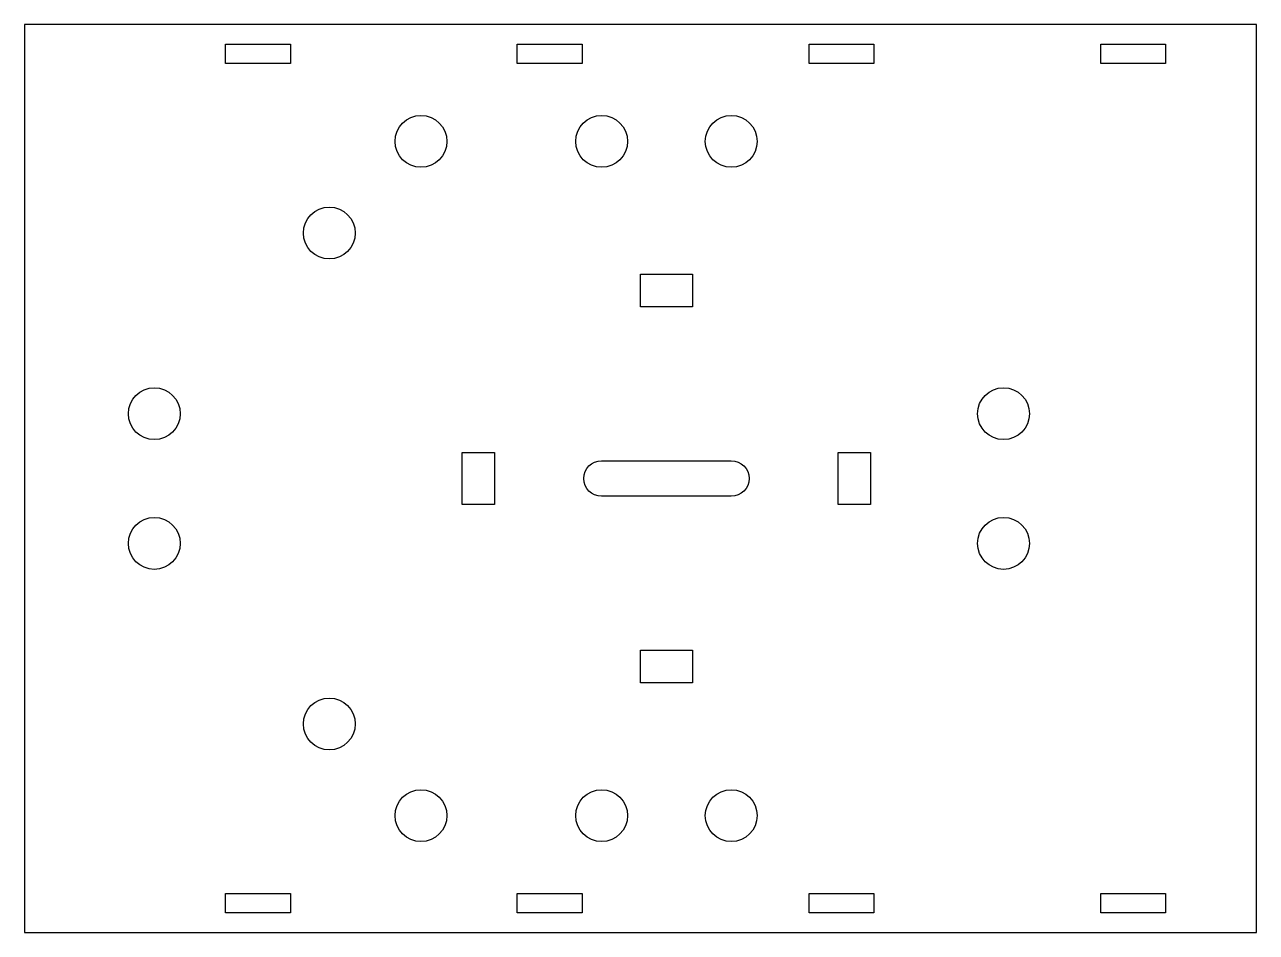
# Model space of a CAD drawing. Header units: millimetres. Extents: x 0 to 190, y 0 to 140.
import ezdxf

# ---------------------------------------------------------------- set-up
doc = ezdxf.new("R2010")
doc.units = ezdxf.units.MM

msp = doc.modelspace()

# ---------------------------------------------------------------- linework, layer by layer
for points in [[(0, 0), (190, 0), (190, 140), (0, 140)], [(41, 137), (41, 134), (31, 134), (31, 137)], [(86, 137), (86, 134), (76, 134), (76, 137)], [(131, 137), (131, 134), (121, 134), (121, 137)], [(176, 137), (176, 134), (166, 134), (166, 137)], [(103, 101.5), (103, 96.5), (95, 96.5), (95, 101.5)], [(67.5, 66), (67.5, 74), (72.5, 74), (72.5, 66)], [(125.5, 66), (125.5, 74), (130.5, 74), (130.5, 66)], [(95, 38.5), (95, 43.5), (103, 43.5), (103, 38.5)], [(41, 6), (41, 3), (31, 3), (31, 6)], [(86, 6), (86, 3), (76, 3), (76, 6)], [(131, 6), (131, 3), (121, 3), (121, 6)], [(176, 6), (176, 3), (166, 3), (166, 6)]]:
    msp.add_lwpolyline(points, close=True)
msp.add_lwpolyline([(89, 67.25, -1), (89, 72.75), (109, 72.75, -1), (109, 67.25)], format="xyb", close=True)
for centre in [(61.14, 122), (89, 122), (109, 122), (47, 107.86), (20, 79.99), (151, 79.99), (20, 59.99), (151, 59.99), (47, 32.14), (61.14, 18), (89, 18), (109, 18)]:
    msp.add_circle(centre, 4)

doc.saveas('drawing.dxf')
